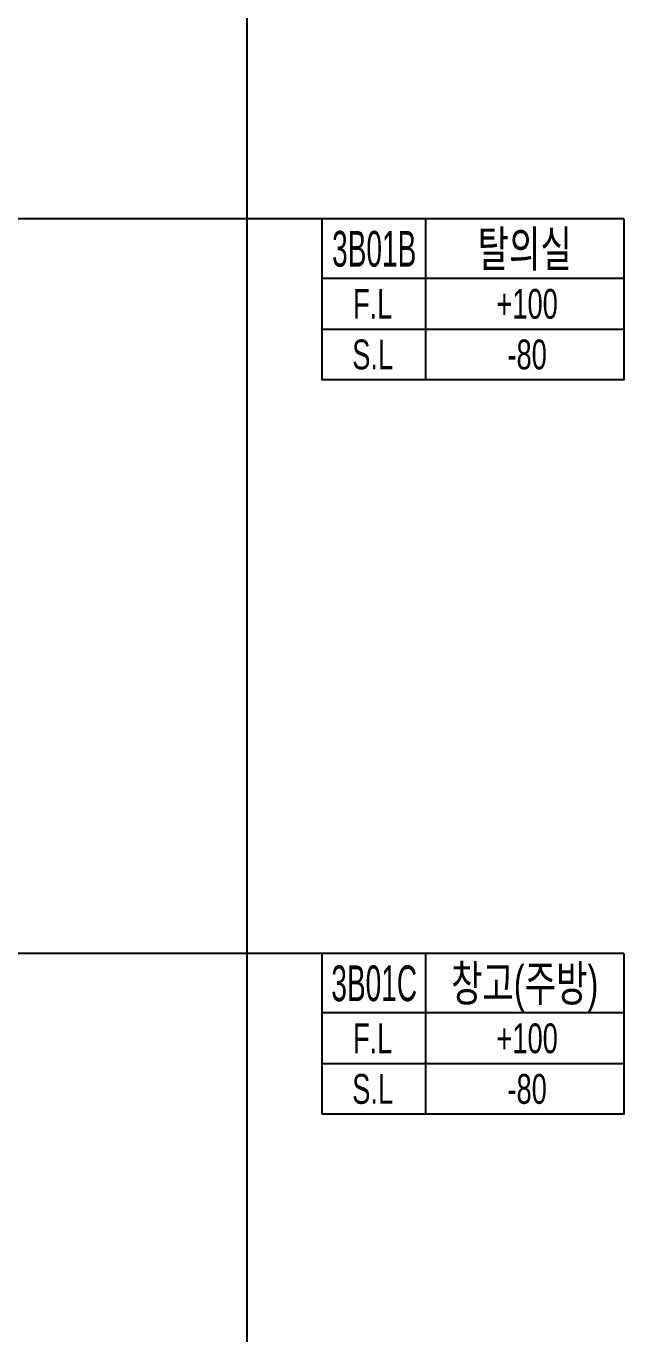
# Model space of a CAD drawing. Header units: millimetres. Extents: x 0 to 253659, y 0 to 59400.
# Drawn here: x 72970 to 75480, y 43958 to 49447 of the extents above; entities that cross this region are included whole.
import ezdxf
from ezdxf.enums import TextEntityAlignment as Align

# ---------------------------------------------------------------- set-up
doc = ezdxf.new("R2010")
doc.units = ezdxf.units.MM
doc.header["$LTSCALE"] = 200
doc.header["$MEASUREMENT"] = 0
doc.layers.add('M-ROOM', color=6, linetype='CONTINUOUS')
doc.layers.add('ROOM-LINE', color=4, linetype='CONTINUOUS')
doc.layers.add('x', color=161, linetype='CONTINUOUS', plot=False)
doc.styles.add('돋움', font='gulim.ttc', dxfattribs={"width": 0.8})

msp = doc.modelspace()

# ---------------------------------------------------------------- linework, layer by layer
at = {"layer": 'M-ROOM'}
for p, q in [((74647.148, 48387.971), (74647.148, 47962.971)), ((74213.814, 48175.471), (75480.481, 48175.471)), ((74647.148, 45304.708), (74647.148, 44879.708)), ((74213.814, 45092.208), (75480.481, 45092.208))]:
    msp.add_line(p, q, dxfattribs=at)
for points in [[(75480.481, 48387.971), (75480.481, 47962.971), (74213.814, 47962.971), (74213.814, 48387.971)], [(75480.481, 45304.708), (75480.481, 44879.708), (74213.814, 44879.708), (74213.814, 45304.708)]]:
    msp.add_lwpolyline(points, dxfattribs=at)
at = {"layer": 'ROOM-LINE'}
for p, q in [((75480.481, 48637.971), (71292.691, 48637.971)), ((74213.814, 48387.971), (74213.814, 48637.971)), ((74647.148, 48637.971), (74647.148, 48387.971)), ((75480.481, 48637.971), (75480.481, 48387.971)), ((75480.481, 48387.971), (74213.814, 48387.971)), ((75480.481, 45554.708), (71292.691, 45554.708)), ((74213.814, 45304.708), (74213.814, 45554.708)), ((74647.148, 45554.708), (74647.148, 45304.708)), ((75480.481, 45554.708), (75480.481, 45304.708)), ((75480.481, 45304.708), (74213.814, 45304.708))]:
    msp.add_line(p, q, dxfattribs=at)
at = {"layer": 'x'}
msp.add_lwpolyline([(73898.859, 40609.695), (73898.859, 53409.695), (51998.859, 53409.695), (51998.859, 40609.695), (73898.859, 40609.695)], dxfattribs=at)

# ---------------------------------------------------------------- texts
at = {"layer": 'M-ROOM', "style": '돋움', "width": 0.7}
for s, p in [('F.L', (74425.48, 48281.721)), ('+100', (75074.278, 48281.721)), ('S.L', (74425.48, 48069.221)), ('-80', (75074.278, 48069.221)), ('F.L', (74425.48, 45198.458)), ('+100', (75074.278, 45198.458)), ('S.L', (74425.48, 44985.958)), ('-80', (75074.278, 44985.958))]:
    msp.add_text(s, height=125, dxfattribs=at).set_placement(p, align=Align.MIDDLE_CENTER)
at = {"layer": 'ROOM-LINE', "style": '돋움'}
for s, width, p in [('3B01B', 0.6, (74431.882, 48512.716)), ('탈의실', 0.7, (75064.014, 48512.716)), ('창고(주방)', 0.7, (75064.014, 45429.452)), ('3B01C', 0.6, (74431.882, 45429.452))]:
    msp.add_text(s, height=150, dxfattribs=dict(at, width=width)).set_placement(p, align=Align.MIDDLE_CENTER)

doc.saveas('drawing.dxf')
